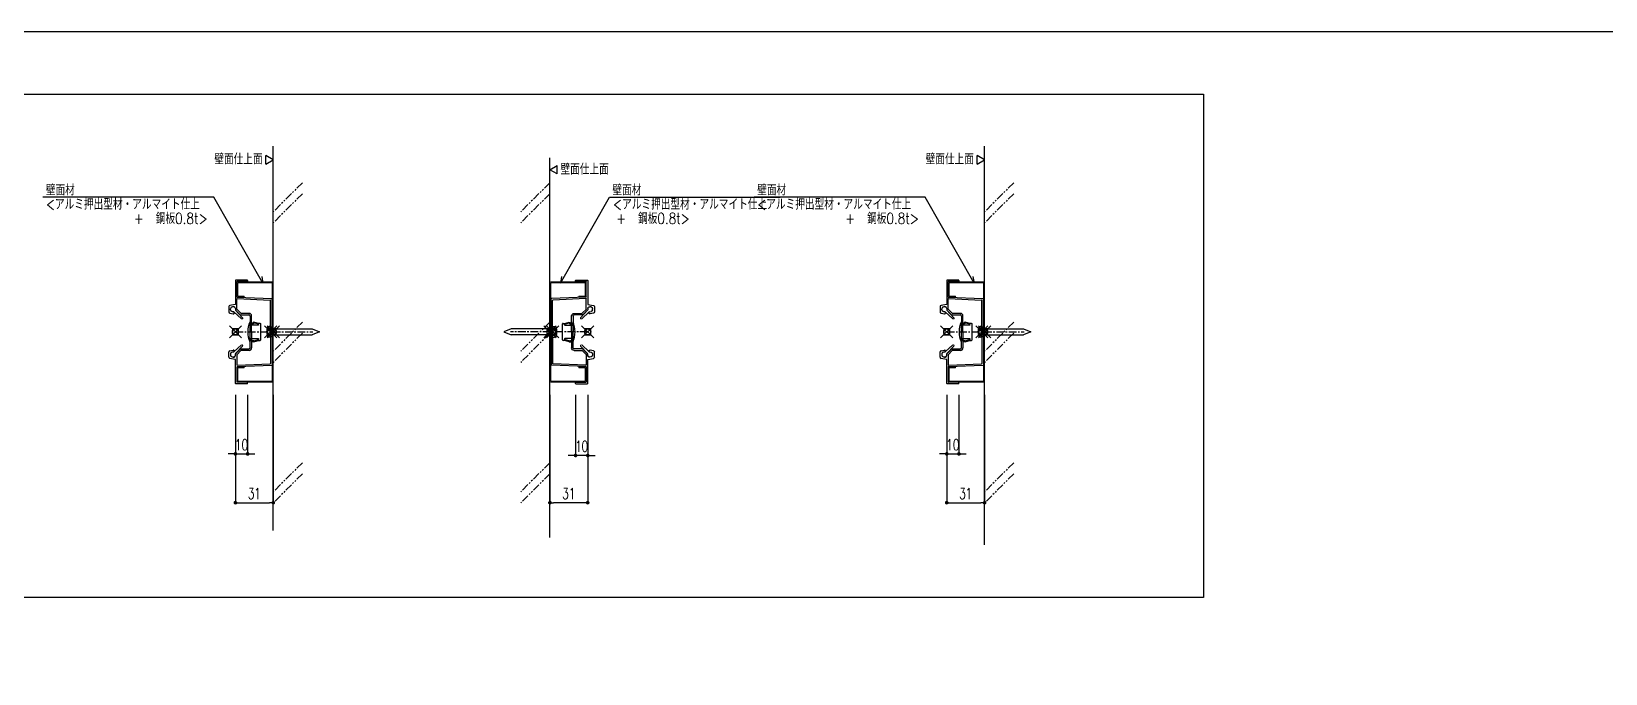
# Model space of a CAD drawing. Extents: x -275225 to 47266, y -41063 to 95295.
# Drawn here: x -222464 to -221174, y -15342 to -14815 of the extents above; entities that cross this region are included whole.
import ezdxf

# ---------------------------------------------------------------- set-up
doc = ezdxf.new("R2010")
doc.units = 0
doc.header["$LTSCALE"] = 0.2
doc.header["$PDMODE"] = 99
doc.header["$PDSIZE"] = 5
doc.linetypes.add('CENTER', pattern=[50.8, 31.75, -6.35, 6.35, -6.35])
doc.linetypes.add('PHANTOM', pattern=[63.5, 31.75, -6.35, 6.35, -6.35, 6.35, -6.35])
for name, color, linetype in [('_P18_製品', 4, 'Continuous'), ('_P18_製品寸法', 9, 'Continuous'), ('_別途', 6, 'PHANTOM'), ('_基準', 1, 'CENTER'), ('_文字', 3, 'Continuous'), ('_製品', 4, 'Continuous'), ('_製品寸法', 9, 'Continuous'), ('_躯体', 8, 'Continuous'), ('樹脂', 6, 'Continuous')]:
    doc.layers.add(name, color=color, linetype=linetype)
doc.layers.add('_ポイント', color=1, linetype='Continuous', plot=False)
doc.styles.add('OKAMURA', font='SIMPLEX.shx', dxfattribs={"width": 0.7, "bigfont": 'BIGFONT.shx'})
doc.dimstyles.new('OKAMURA-003', dxfattribs={"dimscale": 3, "dimtxt": 3, "dimasz": 1, "dimexe": 0, "dimexo": 3, "dimgap": 1, "dimtad": 1, "dimdec": 3, "dimdsep": 46, "dimtxsty": 'OKAMURA', "dimblk1": 'DOT', "dimblk2": 'DOT', "dimsah": 1, "dimcen": 0, "dimclrd": 9, "dimclre": 9, "dimclrt": 3, "dimadec": 0, "dimazin": 0, "dimtfac": 1, "dimtdec": 3, "dimtix": 1, "dimtmove": 2, "dimatfit": 3, "dimldrblk": 'NONE', "dimfxl": 0, "dimtolj": 1, "dimarcsym": 0})

# ---------------------------------------------------------------- blocks, each defined once
blk = doc.blocks.new('樹脂')
at = {"layer": '_P18_製品', "color": 0, "linetype": 'ByBlock'}
for p, q in [((-8.7, -6.5), (-8.7, 6.5)), ((-8.2, 7), (-7, 7)), ((-7, 7), (-3.2, 8.1)), ((-7, 6.3), (-3.2, 7.4)), ((-7, 6.3), (-7, 7)), ((-7, 5.9), (-7, 6.3)), ((-6.5, 5.4), (0, 5.4)), ((-3.2, 8.1), (-3.2, 7.6)), ((-3.2, 7.6), (-2.4, 7.6)), ((-3.2, 7.6), (-3.2, 6.9)), ((-3.2, 6.9), (-2.4, 6.9)), ((-2.4, 7.6), (-2.4, 7.1)), ((-2.4, 7.1), (-0.5, 7.1)), ((-2.4, 6.4), (-2.4, 7.1)), ((-2.4, 6.4), (-0.5, 6.4)), ((-0.5, 7.1), (-0.5, 5.4)), ((0, -8.3), (0, 8.3)), ((-7, -7), (-8.2, -7)), ((-7, -5.9), (-7, -6.3)), ((-7, -6.3), (-7, -7)), ((-3.2, -7.4), (-7, -6.3)), ((-3.2, -8.1), (-7, -7)), ((0, -5.4), (-6.5, -5.4)), ((-3.2, -7.4), (-1.6, -7.4)), ((-3.2, -8.1), (-1.6, -8.1)), ((-1.6, -7.6), (-1.6, -6.9)), ((-1.6, -6.9), (-0.8, -6.9)), ((-1.6, -7.6), (-0.8, -7.6)), ((-1.6, -8.1), (-1.6, -7.6)), ((-0.8, -7.1), (-0.8, -6.4)), ((-0.8, -6.4), (-0.5, -6.4)), ((-0.8, -7.1), (-0.5, -7.1)), ((-0.8, -7.6), (-0.8, -7.1)), ((-0.5, -7.1), (-0.5, -5.4))]:
    blk.add_line(p, q, dxfattribs=at)
for centre, radius, start, end in [((-8.2, 6.5), 0.5, 90, 180), ((-6.5, 5.9), 0.5, 180, 270), ((-21, 0), 22.6, 338.3053, 21.6947), ((-8.2, -6.5), 0.5, 180, 270), ((-6.5, -5.9), 0.5, 90, 180)]:
    blk.add_arc(centre, radius, start, end, dxfattribs=at)
blk = doc.blocks.new('A$C7EEE301B')
at = {"color": 0, "linetype": 'ByBlock'}
for p, q in [((5.5, 84.7), (5.5, 65.3)), ((15.2, 85), (5.8, 85)), ((6.7, 71.3), (6.7, 83.5)), ((15.2, 83.8), (7, 83.8)), ((15.5, 84.7), (15.5, 84.1)), ((5.3, 65), (0.8, 64.2)), ((6.7, 61.1), (6.7, 69.5)), ((7, 71), (35.2, 69.8)), ((7, 69.8), (34, 68.6)), ((34.3, 46.5), (34.3, 68.3)), ((35.5, 46.5), (35.5, 69.5)), ((0, 63.2), (0, 58.9)), ((0.8, 57.9), (3.6, 57.4)), ((1.5, 60.6), (1.5, 61.5)), ((2.7, 63), (3.7, 63.2)), ((3.9, 58.9), (2.7, 59.1)), ((5.5, 61.7), (5.5, 60.6)), ((5.6, 60.4), (9.2, 56.8)), ((9.7, 58), (6.8, 60.9)), ((9.9, 56.5), (16.5, 56.5)), ((16.7, 57.7), (10.4, 57.7)), ((17.5, 55.5), (17.5, 49.5)), ((18.7, 49.5), (18.7, 55.7)), ((18.7, 49.5), (17.5, 49.5)), ((17.5, 49.5), (17.5, 42.8)), ((17.5, 42.8), (17.8, 42.5)), ((17.5, 42.2), (17.8, 42.5)), ((17.5, 35.5), (17.5, 42.2)), ((18.7, 42.5), (18.7, 49.5)), ((18.7, 42.5), (18.7, 35.5)), ((35.5, 46.5), (34.3, 46.5)), ((34.3, 38.5), (34.3, 46.5)), ((35.5, 42.8), (35.2, 42.5)), ((35.5, 42.2), (35.2, 42.5)), ((35.5, 42.8), (35.5, 46.5)), ((35.5, 42.2), (35.5, 42.2)), ((35.5, 42.2), (35.5, 38.5)), ((0, 21.8), (0, 26.1)), ((0.8, 27.1), (3.6, 27.6)), ((3.9, 26.1), (2.7, 25.9)), ((5.6, 24.6), (9.2, 28.2)), ((9.7, 27), (6.8, 24.1)), ((9.9, 28.5), (16.5, 28.5)), ((16.7, 27.3), (10.4, 27.3)), ((18.7, 35.5), (17.5, 35.5)), ((17.5, 29.5), (17.5, 35.5)), ((18.7, 35.5), (18.7, 29.3)), ((35.5, 38.5), (34.3, 38.5)), ((34.3, 38.5), (34.3, 16.7)), ((35.5, 38.5), (35.5, 15.5)), ((5.3, 20), (0.8, 20.8)), ((1.5, 24.4), (1.5, 23.5)), ((2.7, 22), (3.7, 21.8)), ((5.5, 23.3), (5.5, 24.4)), ((5.5, 0.3), (5.5, 19.7)), ((6.7, 23.9), (6.7, 15.5)), ((6.7, 13.7), (6.7, 1.5)), ((7, 15.2), (34, 16.4)), ((7, 14), (35.2, 15.2)), ((15.2, 1.2), (7, 1.2)), ((15.5, 0.3), (15.5, 0.9)), ((15.2, 0), (5.8, 0))]:
    blk.add_line(p, q, dxfattribs=at)
at = {"color": 0, "linetype": 'ByBlock', "lineweight": 15}
for p, q in [((4.2, 58.9), (10.4, 53.2)), ((11.3, 54.1), (5.6, 60.3)), ((4.2, 26.1), (10.4, 31.8)), ((11.3, 30.9), (5.6, 24.7))]:
    blk.add_line(p, q, dxfattribs=at)
at = {"color": 0, "linetype": 'ByBlock'}
for centre, radius, start, end in [((5.8, 84.7), 0.3, 90, 180), ((7, 83.5), 0.3, 90, 180), ((15.2, 84.7), 0.3, 0.0003, 90), ((15.2, 84.1), 0.3, 270, 0.0003), ((5.2, 65.3), 0.3, 279.9999, 360), ((7, 71.3), 0.3, 180, 267.492), ((7, 69.5), 0.3, 87.492, 180), ((34, 68.3), 0.3, 0, 87.492), ((35.2, 69.5), 0.3, 359.9999, 87.492), ((1, 63.2), 1, 99.9999, 180), ((1, 58.9), 1, 180, 259.9998), ((3, 61.5), 1.5, 100.0007, 180), ((3, 60.6), 1.5, 180, 260.0001), ((3.8, 58.1), 0.75, 259.9998, 80.0001), ((4, 61.7), 1.5, 0.0049, 100.0007), ((5.8, 60.6), 0.3, 180, 224.9999), ((7, 61.1), 0.3, 180, 225.0004), ((9.9, 57.5), 1, 224.9999, 270.0002), ((10.4, 58.7), 1, 225.0004, 270), ((16.5, 55.5), 1, 0, 90.0002), ((16.7, 55.7), 2, 0, 90), ((1, 26.1), 1, 100.0002, 180), ((3, 24.4), 1.5, 99.9999, 180), ((3.8, 26.9), 0.75, 279.9999, 100.0002), ((9.9, 27.5), 1, 89.9998, 135.0001), ((10.4, 26.3), 1, 90, 134.9996), ((16.5, 29.5), 1, 269.9998, 0), ((16.7, 29.3), 2, 270, 0), ((1, 21.8), 1, 180, 260.0001), ((3, 23.5), 1.5, 180, 259.9993), ((4, 23.3), 1.5, 259.9993, 359.9951), ((5.2, 19.7), 0.3, 0, 80.0001), ((5.8, 24.4), 0.3, 135.0001, 180), ((7, 23.9), 0.3, 134.9996, 180), ((7, 15.5), 0.3, 180, 272.508), ((7, 13.7), 0.3, 92.508, 180), ((34, 16.7), 0.3, 272.508, 0), ((35.2, 15.5), 0.3, 272.508, 0.0001), ((5.8, 0.3), 0.3, 180, 270), ((7, 1.5), 0.3, 180, 270), ((15.2, 0.9), 0.3, 359.9997, 90), ((15.2, 0.3), 0.3, 270, 359.9997)]:
    blk.add_arc(centre, radius, start, end, dxfattribs=at)
at = {"color": 0, "linetype": 'ByBlock', "lineweight": 15}
for centre, radius, start, end in [((3.5, 61), 2, 351.6293, 278.3706), ((3.9, 58.6), 0.5, 46.8088, 98.3709), ((6, 60.7), 0.5, 171.6294, 223.1914), ((10.9, 53.7), 0.6, 225, 45), ((3.5, 24), 2, 81.6294, 8.3707), ((3.9, 26.4), 0.5, 261.6291, 313.1912), ((10.9, 31.3), 0.6, 315, 135), ((6, 24.3), 0.5, 136.8086, 188.3706)]:
    blk.add_arc(centre, radius, start, end, dxfattribs=at)
blk = doc.blocks.new('A$C5BC23678')
at = {"color": 0, "linetype": 'ByBlock', "lineweight": 15}
for p, q in [((0, 81.4), (0, 70.5)), ((0.8, 82.2), (29, 82.2)), ((0.8, 81.4), (29, 81.4)), ((0.8, 81.4), (0.8, 70.5)), ((29, 41.1), (29, 81.4)), ((29.8, 41.1), (29.8, 81.4)), ((6, 70.5), (0.8, 70.5)), ((0.8, 69.7), (6, 69.7)), ((6, 69.7), (6, 70.5)), ((29, 44.7), (29.8, 44.7)), ((29, 41.1), (29, 0.8)), ((29.8, 41.1), (29.8, 0.8)), ((29, 37.7), (29.8, 37.7)), ((0, 0.8), (0, 11.7)), ((0.8, 12.5), (6, 12.5)), ((6, 11.7), (0.8, 11.7)), ((0.8, 0.8), (0.8, 11.7)), ((0.8, 0.8), (29, 0.8)), ((0.8, 0), (29, 0)), ((6, 12.5), (6, 11.7))]:
    blk.add_line(p, q, dxfattribs=at)
at = {"color": 0, "linetype": 'ByBlock'}
blk.add_line((29.8, 1.2), (29.8, 18.4), dxfattribs=at)
at = {"color": 0, "linetype": 'ByBlock', "lineweight": 15}
for centre, start, end in [((0.8, 81.4), 90, 180), ((29, 81.4), 0, 90), ((0.8, 70.5), 180, 270), ((0.8, 11.7), 90, 180), ((0.8, 0.8), 180, 270), ((29, 0.8), 270, 0)]:
    blk.add_arc(centre, 0.8, start, end, dxfattribs=at)
blk = doc.blocks.new('P18壁面2横')
at = {"layer": '_P18_製品'}
for p, q in [((28.8, 4.5), (27.3, 4.4)), ((28.8, 4.5), (28.8, -4.5)), ((28.8, 2.5), (62.8, 2.5)), ((62.8, 2.5), (68.8, 0)), ((28.8, -4.5), (27.3, -4.4)), ((28.8, -2.5), (62.8, -2.5)), ((68.8, 0), (62.8, -2.5))]:
    blk.add_line(p, q, dxfattribs=at)
for centre, radius, start, end in [((37.5, 0), 12, 164.5075, 195.4925), ((27.5, 2.8), 1.6, 95.0007, 164.5075), ((27.5, -2.8), 1.6, 195.4925, 264.9993)]:
    blk.add_arc(centre, radius, start, end, dxfattribs=at)
at = {"layer": '_ポイント'}
for p in [(0, 0), (31, 0)]:
    blk.add_point(p, dxfattribs=at)
at = {"layer": '_ポイント', "color": 1}
blk.add_point((28.8, 0), dxfattribs=at)
at = {"color": 0, "linetype": 'ByBlock'}
for name, p in [('A$C7EEE301B', (-5.5, -42.5)), ('A$C5BC23678', (1.2, -41.1))]:
    blk.add_blockref(name, p, dxfattribs=at)
at = {"layer": '樹脂', "xscale": -1}
blk.add_blockref('樹脂', (12, 0), dxfattribs=at)
blk = doc.blocks.new('_DOT')
at = {"color": 0, "linetype": 'ByBlock'}
blk.add_line((-0.5, 0), (-1, 0), dxfattribs=at)
at = {"color": 0, "linetype": 'ByBlock', "const_width": 0.5}
blk.add_lwpolyline([(-0.25, 0, 1), (0.25, 0, 1)], format="xyb", close=True, dxfattribs=at)
blk = doc.blocks.new('*D1932')
at = {"layer": '_製品寸法', "color": 9, "lineweight": -2, "transparency": 16777216}
for p, q in [((-31, -51.5), (-31, -100)), ((-21, -51.5), (-21, -100)), ((-34, -100), (-37, -100)), ((-31, -100), (-21, -100)), ((-18, -100), (-15, -100))]:
    blk.add_line(p, q, dxfattribs=at)
at = {"layer": 'Defpoints', "color": 0, "transparency": 16777216}
for p in [(-31, -42.5), (-21, -42.5), (-21, -100)]:
    blk.add_point(p, dxfattribs=at)
at = {"layer": '_製品寸法', "color": 9, "lineweight": -2, "transparency": 16777216, "xscale": 3, "yscale": 3, "zscale": 3}
blk.add_blockref('_DOT', (-31, -100), dxfattribs=at)
at = {"layer": '_製品寸法', "color": 9, "lineweight": -2, "transparency": 16777216, "xscale": 3, "yscale": 3, "zscale": 3, "rotation": 180}
blk.add_blockref('_DOT', (-21, -100), dxfattribs=at)
at = {"layer": '_製品寸法', "color": 3, "transparency": 16777216, "insert": (-26, -92.5), "char_height": 9, "attachment_point": 5, "style": 'OKAMURA'}
blk.add_mtext('\\A1;10', dxfattribs=at)
blk = doc.blocks.new('_None')
blk = doc.blocks.new('*D1933')
at = {"layer": '_製品寸法', "color": 9, "lineweight": -2, "transparency": 16777216}
for p, q in [((-31, -51.5), (-31, -140)), ((0, -51.5), (0, -140)), ((-28, -140), (-3, -140))]:
    blk.add_line(p, q, dxfattribs=at)
at = {"layer": 'Defpoints', "color": 0, "transparency": 16777216}
for p in [(-31, -42.5), (0, -42.5), (0, -140)]:
    blk.add_point(p, dxfattribs=at)
at = {"layer": '_製品寸法', "color": 9, "lineweight": -2, "transparency": 16777216, "xscale": 3, "yscale": 3, "zscale": 3, "rotation": 180}
blk.add_blockref('_DOT', (-31, -140), dxfattribs=at)
at = {"layer": '_製品寸法', "color": 9, "lineweight": -2, "transparency": 16777216, "xscale": 3, "yscale": 3, "zscale": 3}
blk.add_blockref('_DOT', (0, -140), dxfattribs=at)
at = {"layer": '_製品寸法', "color": 3, "transparency": 16777216, "insert": (-15.5, -132.5), "char_height": 9, "attachment_point": 5, "style": 'OKAMURA'}
blk.add_mtext('\\A1;31', dxfattribs=at)
blk = doc.blocks.new('SS_WALL1')
at = {"layer": '_別途'}
for p, q in [((23.9, 122.3), (0, 98.4)), ((23.9, 113.3), (0, 89.4)), ((23.9, 8), (0, -15.9)), ((23.9, -1), (0, -25)), ((23.9, -107.2), (0, -131.1)), ((23.9, -116.3), (0, -140.2))]:
    blk.add_line(p, q, dxfattribs=at)
blk = doc.blocks.new('*D1942')
at = {"layer": '_製品寸法', "color": 9, "lineweight": -2, "transparency": 16777216}
for p, q in [((-31, -51.5), (-31, -100)), ((-21, -51.5), (-21, -100)), ((-34, -100), (-37, -100)), ((-31, -100), (-21, -100)), ((-18, -100), (-15, -100))]:
    blk.add_line(p, q, dxfattribs=at)
at = {"layer": 'Defpoints', "color": 0, "transparency": 16777216}
for p in [(-31, -42.5), (-21, -42.5), (-21, -100)]:
    blk.add_point(p, dxfattribs=at)
at = {"layer": '_製品寸法', "color": 9, "lineweight": -2, "transparency": 16777216, "xscale": 3, "yscale": 3, "zscale": 3}
blk.add_blockref('_DOT', (-31, -100), dxfattribs=at)
at = {"layer": '_製品寸法', "color": 9, "lineweight": -2, "transparency": 16777216, "xscale": 3, "yscale": 3, "zscale": 3, "rotation": 180}
blk.add_blockref('_DOT', (-21, -100), dxfattribs=at)
at = {"layer": '_製品寸法', "color": 3, "transparency": 16777216, "insert": (-26, -92.5), "char_height": 9, "attachment_point": 5, "style": 'OKAMURA'}
blk.add_mtext('\\A1;10', dxfattribs=at)
blk = doc.blocks.new('*D1943')
at = {"layer": '_製品寸法', "color": 9, "lineweight": -2, "transparency": 16777216}
for p, q in [((-31, -51.5), (-31, -140)), ((0, -51.5), (0, -140)), ((-28, -140), (-3, -140))]:
    blk.add_line(p, q, dxfattribs=at)
at = {"layer": 'Defpoints', "color": 0, "transparency": 16777216}
for p in [(-31, -42.5), (0, -42.5), (0, -140)]:
    blk.add_point(p, dxfattribs=at)
at = {"layer": '_製品寸法', "color": 9, "lineweight": -2, "transparency": 16777216, "xscale": 3, "yscale": 3, "zscale": 3, "rotation": 180}
blk.add_blockref('_DOT', (-31, -140), dxfattribs=at)
at = {"layer": '_製品寸法', "color": 9, "lineweight": -2, "transparency": 16777216, "xscale": 3, "yscale": 3, "zscale": 3}
blk.add_blockref('_DOT', (0, -140), dxfattribs=at)
at = {"layer": '_製品寸法', "color": 3, "transparency": 16777216, "insert": (-15.5, -132.5), "char_height": 9, "attachment_point": 5, "style": 'OKAMURA'}
blk.add_mtext('\\A1;31', dxfattribs=at)
blk = doc.blocks.new('*D1937')
at = {"layer": '_製品寸法', "color": 9, "lineweight": -2, "transparency": 16777216}
for p, q in [((21, -51.5), (21, -101.3)), ((31, -51.5), (31, -101.3)), ((18, -101.3), (15, -101.3)), ((31, -101.3), (21, -101.3)), ((34, -101.3), (37, -101.3))]:
    blk.add_line(p, q, dxfattribs=at)
at = {"layer": 'Defpoints', "color": 0, "transparency": 16777216}
for p in [(21, -42.5), (31, -42.5), (21, -101.3)]:
    blk.add_point(p, dxfattribs=at)
at = {"layer": '_製品寸法', "color": 9, "lineweight": -2, "transparency": 16777216, "xscale": 3, "yscale": 3, "zscale": 3}
blk.add_blockref('_DOT', (21, -101.3), dxfattribs=at)
at = {"layer": '_製品寸法', "color": 9, "lineweight": -2, "transparency": 16777216, "xscale": 3, "yscale": 3, "zscale": 3, "rotation": 180}
blk.add_blockref('_DOT', (31, -101.3), dxfattribs=at)
at = {"layer": '_製品寸法', "color": 3, "transparency": 16777216, "insert": (26, -93.8), "char_height": 9, "attachment_point": 5, "style": 'OKAMURA'}
blk.add_mtext('\\A1;10', dxfattribs=at)
blk = doc.blocks.new('*D1938')
at = {"layer": '_製品寸法', "color": 9, "lineweight": -2, "transparency": 16777216}
for p, q in [((0, -51.5), (0, -140)), ((31, -51.5), (31, -140)), ((28, -140), (3, -140))]:
    blk.add_line(p, q, dxfattribs=at)
at = {"layer": 'Defpoints', "color": 0, "transparency": 16777216}
for p in [(0, -42.5), (31, -42.5), (0, -140)]:
    blk.add_point(p, dxfattribs=at)
at = {"layer": '_製品寸法', "color": 9, "lineweight": -2, "transparency": 16777216, "xscale": 3, "yscale": 3, "zscale": 3, "rotation": 180}
blk.add_blockref('_DOT', (0, -140), dxfattribs=at)
at = {"layer": '_製品寸法', "color": 9, "lineweight": -2, "transparency": 16777216, "xscale": 3, "yscale": 3, "zscale": 3}
blk.add_blockref('_DOT', (31, -140), dxfattribs=at)
at = {"layer": '_製品寸法', "color": 3, "transparency": 16777216, "insert": (15.5, -132.5), "char_height": 9, "attachment_point": 5, "style": 'OKAMURA'}
blk.add_mtext('\\A1;31', dxfattribs=at)
blk = doc.blocks.new('SS_WALL2')
at = {"layer": '_別途'}
for p, q in [((0, 122.3), (-23.9, 98.4)), ((0, 113.3), (-23.9, 89.4)), ((0, 8), (-23.9, -15.9)), ((0, -1), (-23.9, -25)), ((0, -107.2), (-23.9, -131.1)), ((0, -116.3), (-23.9, -140.2))]:
    blk.add_line(p, q, dxfattribs=at)
blk = doc.blocks.new('*U1931')
at = {"layer": '_ポイント'}
blk.add_point((-31, -0.0001), dxfattribs=at)
at = {"layer": '_基準'}
blk.add_line((-31, 0), (32.4188, 0), dxfattribs=at)
at = {"layer": '_文字'}
for p, q in [((-5.9988, 137.6132), (-5.9988, 144.5414)), ((0.0012, 141.0773), (-5.9988, 144.5414)), ((-5.9988, 137.6132), (0.0012, 141.0773))]:
    blk.add_line(p, q, dxfattribs=at)
at = {"layer": '_文字', "color": 9}
blk.add_lwpolyline([(-9.5063, 45.2799), (-8.5823, 40.0398), (-48.7734, 110.316), (-188.736, 110.316)], dxfattribs=at)
at = {"layer": '_躯体'}
blk.add_line((0, -162.9218), (0, 152.1371), dxfattribs=at)
blk.add_blockref('SS_WALL1', (0, 0))
at = {"layer": '_製品'}
blk.add_blockref('P18壁面2横', (-31, 0), dxfattribs=at)
at = {"layer": '_文字', "style": 'OKAMURA', "width": 0.8}
for s, p in [('壁面仕上面 ', (-48.3041, 137.2404)), ('壁面材', (-186.3264, 111.8214)), ('<アルミ押出型材・アルマイト仕上', (-186.3264, 100.1917)), ('  +  鋼板0.8t>', (-124.0074, 88.5412))]:
    blk.add_text(s, height=9, dxfattribs=at).set_placement(p)
at = {"layer": '_製品寸法'}
for base, p2, picture, middle in [((-21, -100), (-21, -42.5), '*D1932', (-26, -92.5)), ((0, -140), (0, -42.5), '*D1933', (-15.5, -132.5))]:
    dim = blk.add_linear_dim(base=base, p1=(-31, -42.5), p2=p2, dimstyle='OKAMURA-003', dxfattribs=at)
    dim.commit()
    dim.dimension.update_dxf_attribs({"geometry": picture, "text_midpoint": middle})
blk = doc.blocks.new('*U1941')
at = {"layer": '_ポイント'}
blk.add_point((-31, 0), dxfattribs=at)
at = {"layer": '_基準'}
blk.add_line((-31, 0.0001), (32.4188, 0.0001), dxfattribs=at)
at = {"layer": '_文字'}
for p, q in [((-5.9988, 137.6133), (-5.9988, 144.5415)), ((0.0012, 141.0774), (-5.9988, 144.5415)), ((-5.9988, 137.6133), (0.0012, 141.0774))]:
    blk.add_line(p, q, dxfattribs=at)
at = {"layer": '_文字', "color": 9}
blk.add_lwpolyline([(-9.5063, 45.2799), (-8.5823, 40.0399), (-48.7734, 110.316), (-188.736, 110.316)], dxfattribs=at)
at = {"layer": '_躯体'}
blk.add_line((0, -174.5779), (0, 152.1372), dxfattribs=at)
blk.add_blockref('SS_WALL1', (0, 0))
at = {"layer": '_製品'}
blk.add_blockref('P18壁面2横', (-31, 0.0001), dxfattribs=at)
at = {"layer": '_文字', "style": 'OKAMURA', "width": 0.8}
for s, p in [('壁面仕上面 ', (-48.3041, 137.2405)), ('壁面材', (-186.3264, 111.8214)), ('<アルミ押出型材・アルマイト仕上', (-186.3264, 100.1917)), ('  +  鋼板0.8t>', (-124.0074, 88.5412))]:
    blk.add_text(s, height=9, dxfattribs=at).set_placement(p)
at = {"layer": '_製品寸法'}
for base, p2, picture, middle in [((-21, -99.9999), (-21, -42.5), '*D1942', (-26, -92.4999)), ((0, -139.9999), (0, -42.5), '*D1943', (-15.5, -132.4999))]:
    dim = blk.add_linear_dim(base=base, p1=(-31, -42.5), p2=p2, dimstyle='OKAMURA-003', dxfattribs=at)
    dim.commit()
    dim.dimension.update_dxf_attribs({"geometry": picture, "text_midpoint": middle})
blk = doc.blocks.new('*U1936')
at = {"layer": '_ポイント'}
blk.add_point((31, -0.0001), dxfattribs=at)
at = {"layer": '_基準'}
blk.add_line((31, 0), (-32.4188, 0), dxfattribs=at)
at = {"layer": '_文字'}
for p, q in [((-0.0013, 132.928), (5.9987, 136.3921)), ((5.9987, 129.4639), (-0.0013, 132.928)), ((5.9987, 129.4639), (5.9987, 136.3921))]:
    blk.add_line(p, q, dxfattribs=at)
at = {"layer": '_文字', "color": 9}
blk.add_lwpolyline([(9.5063, 45.2799), (8.5823, 40.0398), (48.7734, 110.316), (188.736, 110.316)], dxfattribs=at)
at = {"layer": '_躯体'}
blk.add_line((0, -168.4936), (0, 142.5637), dxfattribs=at)
blk.add_blockref('SS_WALL2', (0, 0))
at = {"layer": '_製品', "xscale": -1}
blk.add_blockref('P18壁面2横', (31, 0), dxfattribs=at)
at = {"layer": '_文字', "style": 'OKAMURA', "width": 0.8}
for s, p in [('壁面仕上面 ', (8.6657, 128.9202)), ('壁面材', (51.1831, 111.8214)), ('<アルミ押出型材・アルマイト仕上', (51.7893, 100.1917)), ('  +  鋼板0.8t>', (44.4645, 88.5412))]:
    blk.add_text(s, height=9, dxfattribs=at).set_placement(p)
at = {"layer": '_製品寸法'}
for base, p2, picture, middle in [((0, -140), (0, -42.5), '*D1938', (15.5, -132.5)), ((21, -101.25), (21, -42.5), '*D1937', (26, -93.75))]:
    dim = blk.add_linear_dim(base=base, p1=(31, -42.5), p2=p2, angle=180, dimstyle='OKAMURA-003', dxfattribs=at)
    dim.commit()
    dim.dimension.update_dxf_attribs({"geometry": picture, "text_midpoint": middle})

msp = doc.modelspace()

# ---------------------------------------------------------------- linework, layer by layer
msp.add_lwpolyline([(-222858.8, -14866.5), (-221503.2, -14866.5), (-221503.2, -15279.2), (-222858.8, -15279.2)], close=True)
at = {"layer": '_P18_製品寸法'}
msp.add_lwpolyline([(-224110.4, -14815.2), (-219614.2, -14815.2), (-219614.2, -17314.4), (-224110.4, -17314.4)], close=True, dxfattribs=at)

# ---------------------------------------------------------------- block references
at = {"layer": '_P18_製品'}
for name, p in [('*U1931', (-222265.5, -15061.5)), ('*U1941', (-221682.6, -15061.5)), ('*U1936', (-222038.8, -15061.5))]:
    msp.add_blockref(name, p, dxfattribs=at)

doc.saveas('drawing.dxf')
